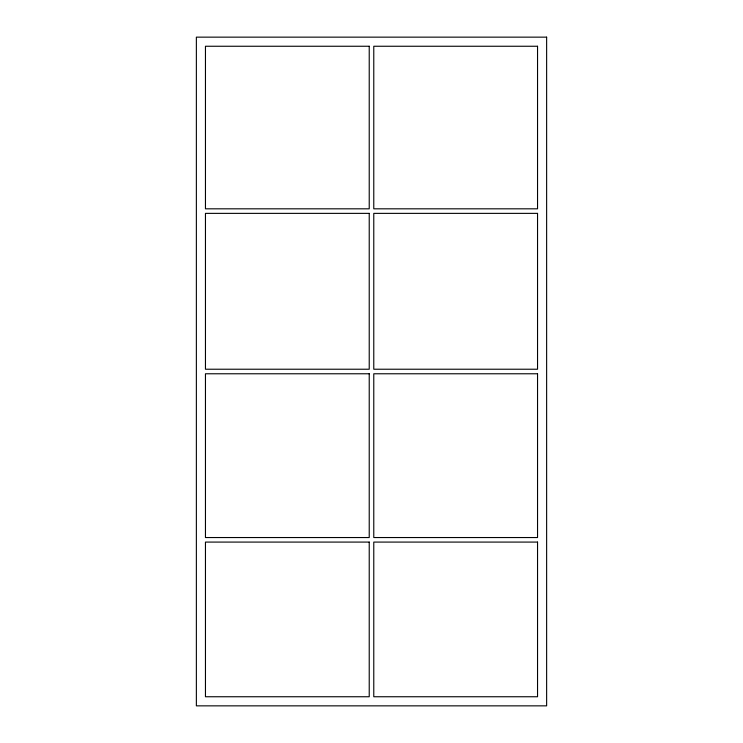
<?xml version="1.0" encoding="UTF-8"?>
<svg xmlns="http://www.w3.org/2000/svg" width="743" height="743" viewBox="0 0 743 743"><rect width="100%" height="100%" fill="white"/><g stroke="black" fill="none" stroke-linecap="round" stroke-linejoin="round"><path stroke-width="1.11" d="M546.634 37.15L196.366 37.15L196.366 705.85L546.634 705.85L546.634 37.15M369.225 46.252L205.458 46.252L205.458 208.82L369.225 208.82L369.225 46.252M537.542 46.252L373.775 46.252L373.775 208.82L537.542 208.82L537.542 46.252M369.225 213.371L205.458 213.371L205.458 369.225L369.225 369.225L369.225 213.371M537.542 213.371L373.775 213.371L373.775 369.225L537.542 369.225L537.542 213.371M369.225 373.775L205.458 373.775L205.458 537.542L369.225 537.542L369.225 373.775M537.542 373.775L373.775 373.775L373.775 537.542L537.542 537.542L537.542 373.775M369.225 542.084L205.458 542.084L205.458 696.748L369.225 696.748L369.225 542.084M537.542 542.084L373.775 542.084L373.775 696.748L537.542 696.748L537.542 542.084"/></g></svg>
